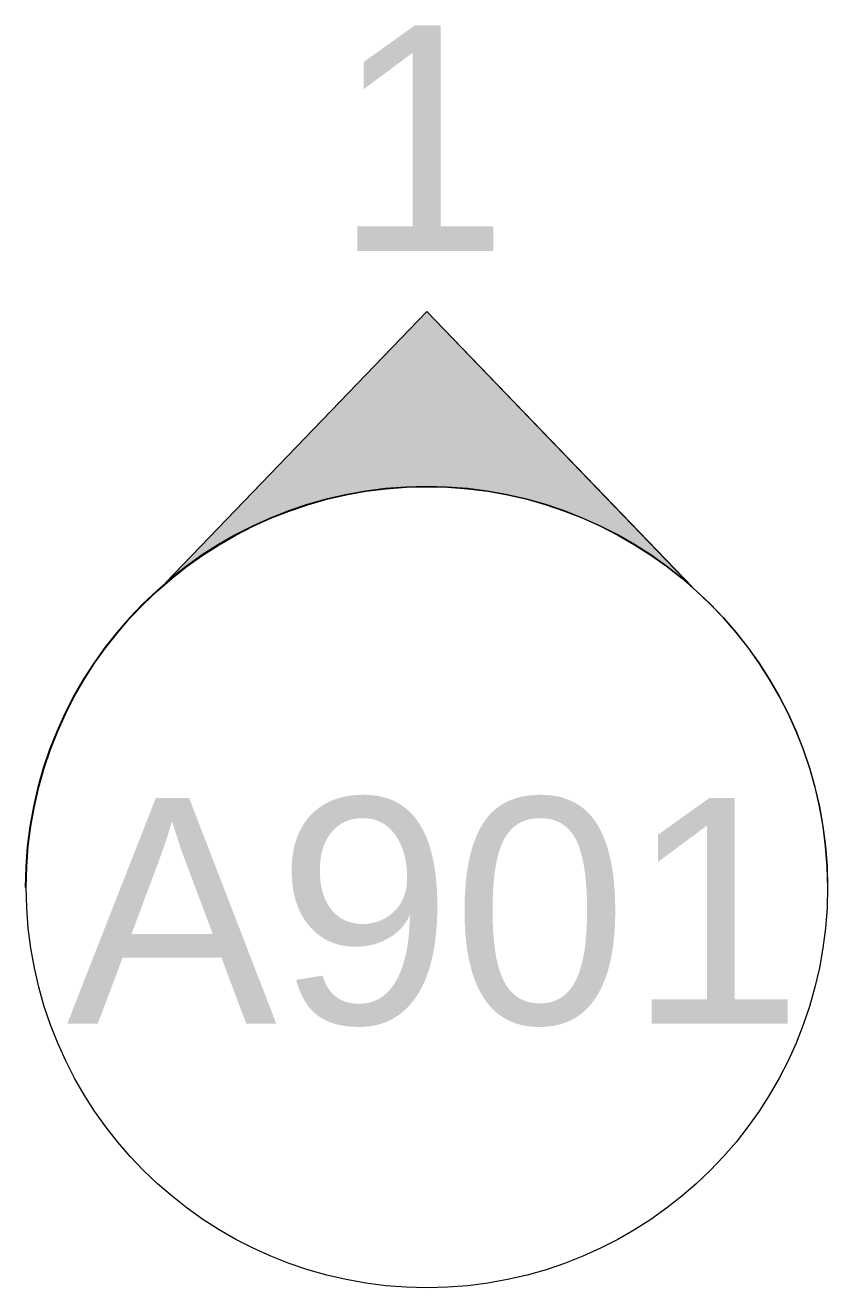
# Model space of a CAD drawing. Header units: inches. Extents: x -1287 to 1590, y -3558 to 989.
# Drawn here: x 236.33 to 252.33, y -2631.84 to -2606.66 of the extents above; entities that cross this region are included whole.
import ezdxf

# ---------------------------------------------------------------- set-up
doc = ezdxf.new("R2010")
doc.units = ezdxf.units.IN
doc.header["$MEASUREMENT"] = 0
doc.layers.add('G-ANNO-SYMB', color=111, linetype='Continuous', lineweight=9)
doc.styles.add('Arial', font='arial.ttf', dxfattribs={"height": 4.5})
doc.styles.add('Swis721 Lt BT', font='swissl.ttf', dxfattribs={"height": 4.5})

# ---------------------------------------------------------------- blocks, each defined once
blk = doc.blocks.new('Elevation - Filled Arrow 2-347888-1st Floor Construction')
at = {"layer": 'G-ANNO-SYMB'}
blk.add_circle((0, 0), 0.16644, dxfattribs=at)
blk = doc.blocks.new('Elevation - Filled Arrow-151867-1st Floor Construction')
at = {"layer": 'G-ANNO-SYMB'}
h = blk.add_hatch(color=256, dxfattribs=at)
edge = h.paths.add_edge_path(flags=0)
edge.add_line((0, 0.23929), (0.11027, 0.12465))
edge.add_arc((-0.00017, -0.00017), 0.16667, 48.498, 130.5571)
edge.add_line((-0.10854, 0.12646), (0, 0.23929))
for p, q in [((0, 0.23929), (-0.10854, 0.12646)), ((-0.1084, 0.1266), (0, 0.23928)), ((0, 0.23928), (-0.1084, 0.1266)), ((0.11027, 0.12465), (0, 0.23929)), ((0, 0.23928), (0.11005, 0.12488))]:
    blk.add_line(p, q, dxfattribs=at)
blk.add_ellipse((-0.00017, -0.00006), major_axis=(-0.16667, 0), ratio=0.999376, start_param=3.141593, end_param=6.283185, dxfattribs=at)

msp = doc.modelspace()

# ---------------------------------------------------------------- block references
at = {"layer": 'G-ANNO-SYMB', "xscale": 47.99999999999997, "yscale": 47.99999999999997, "zscale": 47.99999999999997}
for name in ['Elevation - Filled Arrow-151867-1st Floor Construction', 'Elevation - Filled Arrow 2-347888-1st Floor Construction']:
    msp.add_blockref(name, (244.333, -2623.849), dxfattribs=at)

# ---------------------------------------------------------------- texts
at = {"layer": 'G-ANNO-SYMB', "char_height": 4.5, "attachment_point": 1}
for s, insert, width, style in [('1', (242.469, -2606.656), 4.0905, 'Swis721 Lt BT'), ('A901', (237.15, -2622.072), 17.877, 'Arial')]:
    msp.add_mtext(s, dxfattribs=dict(at, insert=insert, width=width, style=style))

doc.saveas('drawing.dxf')
